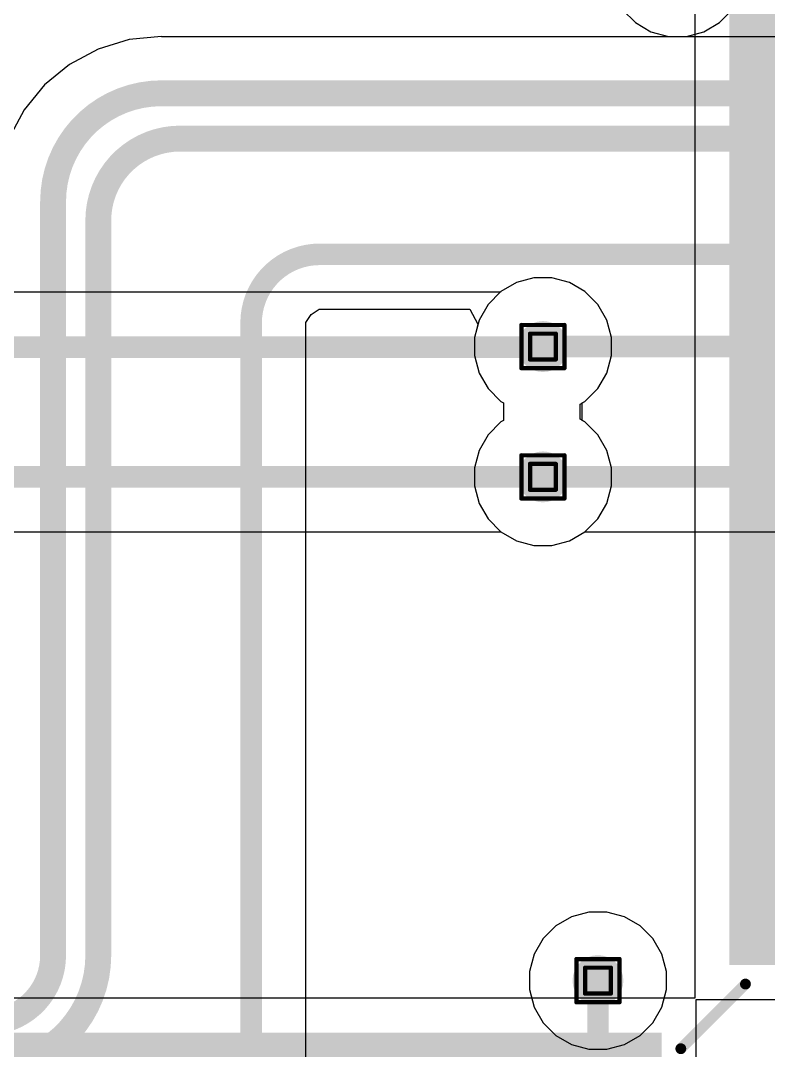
# Model space of a CAD drawing. Header units: inches. Extents: x -5 to 230, y -4 to 159.
# Drawn here: x 29.21 to 38.03, y 28.49 to 40.62 of the extents above; entities that cross this region are included whole.
import ezdxf

# ---------------------------------------------------------------- set-up
doc = ezdxf.new("R2010")
doc.units = ezdxf.units.IN
for name, color, linetype in [('Bottom Layer', 5, 'Continuous'), ('Drill Drawing', 1, 'Continuous'), ('Layer 1', 16, 'Continuous'), ('Layer 2', 76, 'Continuous'), ('Top Layer', 1, 'Continuous'), ('Top Overlay', 2, 'Continuous'), ('Top Paste', 8, 'Continuous'), ('Top Solder', 216, 'Continuous'), ('Via Holes', 16, 'Continuous')]:
    doc.layers.add(name, color=color, linetype=linetype)

# ---------------------------------------------------------------- blocks, each defined once
blk = doc.blocks.new('LQFP_100_71')
at = {"layer": 'Top Layer'}
for points in [[(7.15, 5.15), (8.35, 5.15), (8.35, 4.85), (7.15, 4.85)], [(7.15, 4.65), (8.35, 4.65), (8.35, 4.35), (7.15, 4.35)], [(7.15, 4.15), (8.35, 4.15), (8.35, 3.85), (7.15, 3.85)], [(7.15, 3.65), (8.35, 3.65), (8.35, 3.35), (7.15, 3.35)], [(7.15, 3.15), (8.35, 3.15), (8.35, 2.85), (7.15, 2.85)], [(7.15, 2.65), (8.35, 2.65), (8.35, 2.35), (7.15, 2.35)], [(7.15, 2.15), (8.35, 2.15), (8.35, 1.85), (7.15, 1.85)], [(7.15, 1.65), (8.35, 1.65), (8.35, 1.35), (7.15, 1.35)], [(7.15, 1.15), (8.35, 1.15), (8.35, 0.85), (7.15, 0.85)], [(7.15, 0.65), (8.35, 0.65), (8.35, 0.35), (7.15, 0.35)], [(7.15, 0.15), (8.35, 0.15), (8.35, -0.15), (7.15, -0.15)], [(7.15, -0.35), (8.35, -0.35), (8.35, -0.65), (7.15, -0.65)], [(7.15, -0.85), (8.35, -0.85), (8.35, -1.15), (7.15, -1.15)], [(7.15, -1.35), (8.35, -1.35), (8.35, -1.65), (7.15, -1.65)], [(7.15, -1.85), (8.35, -1.85), (8.35, -2.15), (7.15, -2.15)], [(7.15, -2.35), (8.35, -2.35), (8.35, -2.65), (7.15, -2.65)], [(7.15, -2.85), (8.35, -2.85), (8.35, -3.15), (7.15, -3.15)], [(7.15, -3.35), (8.35, -3.35), (8.35, -3.65), (7.15, -3.65)], [(7.15, -3.85), (8.35, -3.85), (8.35, -4.15), (7.15, -4.15)], [(7.15, -4.35), (8.35, -4.35), (8.35, -4.65), (7.15, -4.65)], [(7.15, -4.85), (8.35, -4.85), (8.35, -5.15), (7.15, -5.15)], [(7.15, -5.35), (8.35, -5.35), (8.35, -5.65), (7.15, -5.65)], [(7.15, -5.85), (8.35, -5.85), (8.35, -6.15), (7.15, -6.15)], [(-0.85, -7.15), (-0.85, -8.35), (-1.15, -8.35), (-1.15, -7.15)], [(-0.35, -7.15), (-0.35, -8.35), (-0.65, -8.35), (-0.65, -7.15)], [(0.15, -7.15), (0.15, -8.35), (-0.15, -8.35), (-0.15, -7.15)], [(0.65, -7.15), (0.65, -8.35), (0.35, -8.35), (0.35, -7.15)], [(1.15, -7.15), (1.15, -8.35), (0.85, -8.35), (0.85, -7.15)], [(1.65, -7.15), (1.65, -8.35), (1.35, -8.35), (1.35, -7.15)], [(2.15, -7.15), (2.15, -8.35), (1.85, -8.35), (1.85, -7.15)], [(2.65, -7.15), (2.65, -8.35), (2.35, -8.35), (2.35, -7.15)], [(3.15, -7.15), (3.15, -8.35), (2.85, -8.35), (2.85, -7.15)], [(3.65, -7.15), (3.65, -8.35), (3.35, -8.35), (3.35, -7.15)], [(4.15, -7.15), (4.15, -8.35), (3.85, -8.35), (3.85, -7.15)], [(4.65, -7.15), (4.65, -8.35), (4.35, -8.35), (4.35, -7.15)], [(5.15, -7.15), (5.15, -8.35), (4.85, -8.35), (4.85, -7.15)], [(5.65, -7.15), (5.65, -8.35), (5.35, -8.35), (5.35, -7.15)], [(6.15, -7.15), (6.15, -8.35), (5.85, -8.35), (5.85, -7.15)]]:
    blk.add_hatch(color=1, dxfattribs=at).paths.add_polyline_path(points)
at = {"layer": 'Top Paste'}
for points in [[(7.15, 5.15), (8.35, 5.15), (8.35, 4.85), (7.15, 4.85)], [(7.15, 4.65), (8.35, 4.65), (8.35, 4.35), (7.15, 4.35)], [(7.15, 4.15), (8.35, 4.15), (8.35, 3.85), (7.15, 3.85)], [(7.15, 3.65), (8.35, 3.65), (8.35, 3.35), (7.15, 3.35)], [(7.15, 3.15), (8.35, 3.15), (8.35, 2.85), (7.15, 2.85)], [(7.15, 2.65), (8.35, 2.65), (8.35, 2.35), (7.15, 2.35)], [(7.15, 2.15), (8.35, 2.15), (8.35, 1.85), (7.15, 1.85)], [(7.15, 1.65), (8.35, 1.65), (8.35, 1.35), (7.15, 1.35)], [(7.15, 1.15), (8.35, 1.15), (8.35, 0.85), (7.15, 0.85)], [(7.15, 0.65), (8.35, 0.65), (8.35, 0.35), (7.15, 0.35)], [(7.15, 0.15), (8.35, 0.15), (8.35, -0.15), (7.15, -0.15)], [(7.15, -0.35), (8.35, -0.35), (8.35, -0.65), (7.15, -0.65)], [(7.15, -0.85), (8.35, -0.85), (8.35, -1.15), (7.15, -1.15)], [(7.15, -1.35), (8.35, -1.35), (8.35, -1.65), (7.15, -1.65)], [(7.15, -1.85), (8.35, -1.85), (8.35, -2.15), (7.15, -2.15)], [(7.15, -2.35), (8.35, -2.35), (8.35, -2.65), (7.15, -2.65)], [(7.15, -2.85), (8.35, -2.85), (8.35, -3.15), (7.15, -3.15)], [(7.15, -3.35), (8.35, -3.35), (8.35, -3.65), (7.15, -3.65)], [(7.15, -3.85), (8.35, -3.85), (8.35, -4.15), (7.15, -4.15)], [(7.15, -4.35), (8.35, -4.35), (8.35, -4.65), (7.15, -4.65)], [(7.15, -4.85), (8.35, -4.85), (8.35, -5.15), (7.15, -5.15)], [(7.15, -5.35), (8.35, -5.35), (8.35, -5.65), (7.15, -5.65)], [(7.15, -5.85), (8.35, -5.85), (8.35, -6.15), (7.15, -6.15)], [(-0.85, -7.15), (-0.85, -8.35), (-1.15, -8.35), (-1.15, -7.15)], [(-0.35, -7.15), (-0.35, -8.35), (-0.65, -8.35), (-0.65, -7.15)], [(0.15, -7.15), (0.15, -8.35), (-0.15, -8.35), (-0.15, -7.15)], [(0.65, -7.15), (0.65, -8.35), (0.35, -8.35), (0.35, -7.15)], [(1.15, -7.15), (1.15, -8.35), (0.85, -8.35), (0.85, -7.15)], [(1.65, -7.15), (1.65, -8.35), (1.35, -8.35), (1.35, -7.15)], [(2.15, -7.15), (2.15, -8.35), (1.85, -8.35), (1.85, -7.15)], [(2.65, -7.15), (2.65, -8.35), (2.35, -8.35), (2.35, -7.15)], [(3.15, -7.15), (3.15, -8.35), (2.85, -8.35), (2.85, -7.15)], [(3.65, -7.15), (3.65, -8.35), (3.35, -8.35), (3.35, -7.15)], [(4.15, -7.15), (4.15, -8.35), (3.85, -8.35), (3.85, -7.15)], [(4.65, -7.15), (4.65, -8.35), (4.35, -8.35), (4.35, -7.15)], [(5.15, -7.15), (5.15, -8.35), (4.85, -8.35), (4.85, -7.15)], [(5.65, -7.15), (5.65, -8.35), (5.35, -8.35), (5.35, -7.15)], [(6.15, -7.15), (6.15, -8.35), (5.85, -8.35), (5.85, -7.15)]]:
    blk.add_hatch(color=8, dxfattribs=at).paths.add_polyline_path(points)
at = {"layer": 'Top Solder'}
for points in [[(7.048, 5.252), (8.452, 5.252), (8.452, 4.748), (7.048, 4.748)], [(7.048, 4.752), (8.452, 4.752), (8.452, 4.248), (7.048, 4.248)], [(7.048, 4.252), (8.452, 4.252), (8.452, 3.748), (7.048, 3.748)], [(7.048, 3.752), (8.452, 3.752), (8.452, 3.248), (7.048, 3.248)], [(7.048, 3.252), (8.452, 3.252), (8.452, 2.748), (7.048, 2.748)], [(7.048, 2.752), (8.452, 2.752), (8.452, 2.248), (7.048, 2.248)], [(7.048, 2.252), (8.452, 2.252), (8.452, 1.748), (7.048, 1.748)], [(7.048, 1.752), (8.452, 1.752), (8.452, 1.248), (7.048, 1.248)], [(7.048, 1.252), (8.452, 1.252), (8.452, 0.748), (7.048, 0.748)], [(7.048, 0.752), (8.452, 0.752), (8.452, 0.248), (7.048, 0.248)], [(7.048, 0.252), (8.452, 0.252), (8.452, -0.252), (7.048, -0.252)], [(7.048, -0.248), (8.452, -0.248), (8.452, -0.752), (7.048, -0.752)], [(7.048, -0.748), (8.452, -0.748), (8.452, -1.252), (7.048, -1.252)], [(7.048, -1.248), (8.452, -1.248), (8.452, -1.752), (7.048, -1.752)], [(7.048, -1.748), (8.452, -1.748), (8.452, -2.252), (7.048, -2.252)], [(7.048, -2.248), (8.452, -2.248), (8.452, -2.752), (7.048, -2.752)], [(7.048, -2.748), (8.452, -2.748), (8.452, -3.252), (7.048, -3.252)], [(7.048, -3.248), (8.452, -3.248), (8.452, -3.752), (7.048, -3.752)], [(7.048, -3.748), (8.452, -3.748), (8.452, -4.252), (7.048, -4.252)], [(7.048, -4.248), (8.452, -4.248), (8.452, -4.752), (7.048, -4.752)], [(7.048, -4.748), (8.452, -4.748), (8.452, -5.252), (7.048, -5.252)], [(7.048, -5.248), (8.452, -5.248), (8.452, -5.752), (7.048, -5.752)], [(7.048, -5.748), (8.452, -5.748), (8.452, -6.252), (7.048, -6.252)], [(-1.248, -7.048), (-1.248, -8.452), (-1.752, -8.452), (-1.752, -7.048)], [(-0.748, -7.048), (-0.748, -8.452), (-1.252, -8.452), (-1.252, -7.048)], [(-0.248, -7.048), (-0.248, -8.452), (-0.752, -8.452), (-0.752, -7.048)], [(0.252, -7.048), (0.252, -8.452), (-0.252, -8.452), (-0.252, -7.048)], [(0.752, -7.048), (0.752, -8.452), (0.248, -8.452), (0.248, -7.048)], [(1.252, -7.048), (1.252, -8.452), (0.748, -8.452), (0.748, -7.048)], [(1.752, -7.048), (1.752, -8.452), (1.248, -8.452), (1.248, -7.048)], [(2.252, -7.048), (2.252, -8.452), (1.748, -8.452), (1.748, -7.048)], [(2.752, -7.048), (2.752, -8.452), (2.248, -8.452), (2.248, -7.048)], [(3.252, -7.048), (3.252, -8.452), (2.748, -8.452), (2.748, -7.048)], [(3.752, -7.048), (3.752, -8.452), (3.248, -8.452), (3.248, -7.048)], [(4.252, -7.048), (4.252, -8.452), (3.748, -8.452), (3.748, -7.048)], [(4.752, -7.048), (4.752, -8.452), (4.248, -8.452), (4.248, -7.048)], [(5.252, -7.048), (5.252, -8.452), (4.748, -8.452), (4.748, -7.048)], [(5.752, -7.048), (5.752, -8.452), (5.248, -8.452), (5.248, -7.048)], [(6.252, -7.048), (6.252, -8.452), (5.748, -8.452), (5.748, -7.048)]]:
    blk.add_hatch(color=216, dxfattribs=at).paths.add_polyline_path(points)
at = {"layer": 'Top Overlay'}
blk.add_lwpolyline([(6.477, -7.239, 0.127, 0.127, 0), (7.239, -6.477, 0.127, 0.127, 0)], format="xyseb", dxfattribs=at)
for points in [[(7.207, -6.477, 0.0635, 0.0635, 1), (7.271, -6.477, 0.0635, 0.0635, 1)], [(6.445, -7.239, 0.0635, 0.0635, 1), (6.509, -7.239, 0.0635, 0.0635, 1)]]:
    blk.add_lwpolyline(points, format="xyseb", close=True, dxfattribs=at)

msp = doc.modelspace()

# ---------------------------------------------------------------- hatches: boundary and pattern name
at = {"layer": 'Bottom Layer'}
h = msp.add_hatch(color=5, dxfattribs=at)
edge = h.paths.add_edge_path()
edge.add_arc((35.367, 36.783), 0.3, 0, 360)
h = msp.add_hatch(color=5, dxfattribs=at)
edge = h.paths.add_edge_path()
edge.add_arc((35.367, 35.247), 0.3, 0, 360)
h = msp.add_hatch(color=5, dxfattribs=at)
edge = h.paths.add_edge_path()
edge.add_arc((36.016, 29.31), 0.3, 0, 360)
at = {"layer": 'Layer 1'}
h = msp.add_hatch(color=16, dxfattribs=at)
edge = h.paths.add_edge_path()
edge.add_arc((35.367, 36.783), 0.3, 0, 360)
h = msp.add_hatch(color=16, dxfattribs=at)
edge = h.paths.add_edge_path()
edge.add_arc((35.367, 35.247), 0.3, 0, 360)
h = msp.add_hatch(color=16, dxfattribs=at)
edge = h.paths.add_edge_path()
edge.add_arc((36.016, 29.31), 0.3, 0, 360)
at = {"layer": 'Layer 2'}
h = msp.add_hatch(color=76, dxfattribs=at)
edge = h.paths.add_edge_path()
edge.add_arc((35.367, 36.783), 0.3, 0, 360)
h = msp.add_hatch(color=76, dxfattribs=at)
edge = h.paths.add_edge_path()
edge.add_arc((35.367, 35.247), 0.3, 0, 360)
h = msp.add_hatch(color=76, dxfattribs=at)
edge = h.paths.add_edge_path()
edge.add_arc((36.016, 29.31), 0.3, 0, 360)
at = {"layer": 'Top Layer'}
h = msp.add_hatch(color=1, dxfattribs=at)
edge = h.paths.add_edge_path()
edge.add_arc((35.367, 36.783), 0.3, 0, 360)
h = msp.add_hatch(color=1, dxfattribs=at)
edge = h.paths.add_edge_path()
edge.add_arc((35.367, 35.247), 0.3, 0, 360)
h = msp.add_hatch(color=1, dxfattribs=at)
edge = h.paths.add_edge_path()
edge.add_arc((36.016, 29.31), 0.3, 0, 360)
at = {"layer": 'Via Holes'}
h = msp.add_hatch(color=7, dxfattribs=at)
edge = h.paths.add_edge_path()
edge.add_arc((35.367, 36.783), 0.15, 0, 360)
h = msp.add_hatch(color=7, dxfattribs=at)
edge = h.paths.add_edge_path()
edge.add_arc((35.367, 35.247), 0.15, 0, 360)
h = msp.add_hatch(color=7, dxfattribs=at)
edge = h.paths.add_edge_path()
edge.add_arc((36.016, 29.31), 0.15, 0, 360)

# ---------------------------------------------------------------- linework, layer by layer
at = {"layer": 'Bottom Layer'}
for p, q in [((30.868, 40.437), (30.488, 40.4)), ((30.868, 40.434), (30.868, 40.437)), ((41.17, 40.434), (30.868, 40.434)), ((30.488, 40.4), (30.123, 40.289)), ((30.123, 40.289), (29.786, 40.109)), ((29.786, 40.109), (29.491, 39.867)), ((29.491, 39.867), (29.249, 39.572)), ((29.249, 39.572), (29.069, 39.236)), ((32.572, 37.066), (32.636, 37.16)), ((32.636, 37.16), (32.73, 37.224)), ((32.73, 37.224), (32.734, 37.223)), ((32.734, 37.223), (34.505, 37.223)), ((34.505, 37.223), (34.601, 37.045)), ((32.573, 37.062), (32.572, 37.066)), ((32.573, 27.905), (32.573, 37.062)), ((34.601, 37.045), (34.559, 36.889)), ((34.559, 36.889), (34.559, 36.677)), ((34.559, 36.677), (34.614, 36.471)), ((34.614, 36.471), (34.72, 36.287)), ((34.72, 36.287), (34.871, 36.136)), ((34.871, 36.136), (34.903, 36.118)), ((34.903, 36.118), (34.903, 35.912)), ((34.871, 35.894), (34.72, 35.743)), ((34.903, 35.912), (34.871, 35.894)), ((34.72, 35.743), (34.614, 35.559)), ((34.614, 35.559), (34.559, 35.354)), ((34.559, 35.354), (34.559, 35.141)), ((34.559, 35.141), (34.614, 34.935)), ((34.614, 34.935), (34.72, 34.751)), ((34.72, 34.751), (34.871, 34.601)), ((34.871, 34.601), (35.055, 34.494)), ((35.679, 34.494), (35.862, 34.6)), ((35.862, 34.6), (53.002, 34.6)), ((35.055, 34.494), (35.261, 34.439)), ((35.473, 34.439), (35.679, 34.494)), ((35.261, 34.439), (35.473, 34.439))]:
    msp.add_line(p, q, dxfattribs=at)
for points in [[(29.591, 38.491, 0.305, 0.305, -0.414214), (30.868, 39.768, 0.305, 0.305, 0)], [(30.868, 39.768, 0.305, 0.305, 0), (43.35, 39.768, 0.305, 0.305, 0)], [(30.124, 38.27, 0.305, 0.305, -0.414214), (31.089, 39.234, 0.305, 0.305, 0)], [(31.089, 39.234, 0.305, 0.305, 0), (43.35, 39.234, 0.305, 0.305, 0)], [(29.591, 29.607, 0.305, 0.305, 0), (29.591, 38.491, 0.305, 0.305, 0)], [(30.124, 29.607, 0.305, 0.305, 0), (30.124, 38.27, 0.305, 0.305, 0)], [(31.926, 37.062, 0.254, 0.254, -0.414214), (32.734, 37.87, 0.254, 0.254, 0)], [(32.734, 37.87, 0.254, 0.254, 0), (43.51, 37.87, 0.254, 0.254, 0)], [(31.926, 27.905, 0.254, 0.254, 0), (31.926, 37.062, 0.254, 0.254, 0)], [(35.367, 36.783, 0.254, 0.254, 0), (43.51, 36.783, 0.254, 0.254, 0)], [(35.367, 35.247, 0.254, 0.254, 0), (53.002, 35.247, 0.254, 0.254, 0)], [(30.124, 29.607, 0.305, 0.305, -0.414214), (28.805, 28.288, 0.305, 0.305, 0)], [(29.591, 29.607, 0.305, 0.305, -0.414214), (28.805, 28.821, 0.305, 0.305, 0)]]:
    msp.add_lwpolyline(points, format="xyseb", dxfattribs=at)
for points in [[(30.792, 39.768, 0.152, 0.152, 1), (30.944, 39.768, 0.152, 0.152, 1)], [(30.792, 39.768, 0.152, 0.152, 1), (30.944, 39.768, 0.152, 0.152, 1)], [(31.013, 39.234, 0.152, 0.152, 1), (31.165, 39.234, 0.152, 0.152, 1)], [(31.013, 39.234, 0.152, 0.152, 1), (31.165, 39.234, 0.152, 0.152, 1)], [(29.515, 38.491, 0.152, 0.152, 1), (29.667, 38.491, 0.152, 0.152, 1)], [(29.515, 38.491, 0.152, 0.152, 1), (29.667, 38.491, 0.152, 0.152, 1)], [(30.048, 38.27, 0.152, 0.152, 1), (30.201, 38.27, 0.152, 0.152, 1)], [(30.048, 38.27, 0.152, 0.152, 1), (30.201, 38.27, 0.152, 0.152, 1)], [(32.671, 37.87, 0.127, 0.127, 1), (32.798, 37.87, 0.127, 0.127, 1)], [(32.671, 37.87, 0.127, 0.127, 1), (32.798, 37.87, 0.127, 0.127, 1)], [(31.862, 37.062, 0.127, 0.127, 1), (31.989, 37.062, 0.127, 0.127, 1)], [(31.862, 37.062, 0.127, 0.127, 1), (31.989, 37.062, 0.127, 0.127, 1)], [(35.303, 36.783, 0.127, 0.127, 1), (35.43, 36.783, 0.127, 0.127, 1)], [(35.303, 35.247, 0.127, 0.127, 1), (35.43, 35.247, 0.127, 0.127, 1)], [(29.515, 29.607, 0.152, 0.152, 1), (29.667, 29.607, 0.152, 0.152, 1)], [(29.515, 29.607, 0.152, 0.152, 1), (29.667, 29.607, 0.152, 0.152, 1)], [(30.048, 29.607, 0.152, 0.152, 1), (30.201, 29.607, 0.152, 0.152, 1)], [(30.048, 29.607, 0.152, 0.152, 1), (30.201, 29.607, 0.152, 0.152, 1)]]:
    msp.add_lwpolyline(points, format="xyseb", close=True, dxfattribs=at)
at = {"layer": 'Drill Drawing'}
for points in [[(35.113, 37.037, 0.0508, 0.0508, 0), (35.621, 37.037, 0.0508, 0.0508, 0)], [(35.113, 36.529, 0.0508, 0.0508, 0), (35.113, 37.037, 0.0508, 0.0508, 0)], [(35.621, 36.529, 0.0508, 0.0508, 0), (35.621, 37.037, 0.0508, 0.0508, 0)], [(35.215, 36.935, 0.0508, 0.0508, 0), (35.519, 36.935, 0.0508, 0.0508, 0)], [(35.215, 36.631, 0.0508, 0.0508, 0), (35.215, 36.935, 0.0508, 0.0508, 0)], [(35.519, 36.631, 0.0508, 0.0508, 0), (35.519, 36.935, 0.0508, 0.0508, 0)], [(35.215, 36.631, 0.0508, 0.0508, 0), (35.519, 36.631, 0.0508, 0.0508, 0)], [(35.113, 36.529, 0.0508, 0.0508, 0), (35.621, 36.529, 0.0508, 0.0508, 0)], [(35.113, 35.501, 0.0508, 0.0508, 0), (35.621, 35.501, 0.0508, 0.0508, 0)], [(35.113, 34.993, 0.0508, 0.0508, 0), (35.113, 35.501, 0.0508, 0.0508, 0)], [(35.621, 34.993, 0.0508, 0.0508, 0), (35.621, 35.501, 0.0508, 0.0508, 0)], [(35.215, 35.4, 0.0508, 0.0508, 0), (35.519, 35.4, 0.0508, 0.0508, 0)], [(35.215, 35.095, 0.0508, 0.0508, 0), (35.215, 35.4, 0.0508, 0.0508, 0)], [(35.519, 35.095, 0.0508, 0.0508, 0), (35.519, 35.4, 0.0508, 0.0508, 0)], [(35.215, 35.095, 0.0508, 0.0508, 0), (35.519, 35.095, 0.0508, 0.0508, 0)], [(35.113, 34.993, 0.0508, 0.0508, 0), (35.621, 34.993, 0.0508, 0.0508, 0)], [(35.762, 29.564, 0.0508, 0.0508, 0), (36.27, 29.564, 0.0508, 0.0508, 0)], [(35.762, 29.056, 0.0508, 0.0508, 0), (35.762, 29.564, 0.0508, 0.0508, 0)], [(36.27, 29.056, 0.0508, 0.0508, 0), (36.27, 29.564, 0.0508, 0.0508, 0)], [(35.864, 29.463, 0.0508, 0.0508, 0), (36.168, 29.463, 0.0508, 0.0508, 0)], [(35.864, 29.158, 0.0508, 0.0508, 0), (35.864, 29.463, 0.0508, 0.0508, 0)], [(36.168, 29.158, 0.0508, 0.0508, 0), (36.168, 29.463, 0.0508, 0.0508, 0)], [(35.864, 29.158, 0.0508, 0.0508, 0), (36.168, 29.158, 0.0508, 0.0508, 0)], [(35.762, 29.056, 0.0508, 0.0508, 0), (36.27, 29.056, 0.0508, 0.0508, 0)]]:
    msp.add_lwpolyline(points, format="xyseb", dxfattribs=at)
for points in [[(35.1, 37.037, 0.0254, 0.0254, 1), (35.126, 37.037, 0.0254, 0.0254, 1)], [(35.1, 37.037, 0.0254, 0.0254, 1), (35.126, 37.037, 0.0254, 0.0254, 1)], [(35.608, 37.037, 0.0254, 0.0254, 1), (35.634, 37.037, 0.0254, 0.0254, 1)], [(35.608, 37.037, 0.0254, 0.0254, 1), (35.634, 37.037, 0.0254, 0.0254, 1)], [(35.202, 36.935, 0.0254, 0.0254, 1), (35.227, 36.935, 0.0254, 0.0254, 1)], [(35.202, 36.935, 0.0254, 0.0254, 1), (35.227, 36.935, 0.0254, 0.0254, 1)], [(35.507, 36.935, 0.0254, 0.0254, 1), (35.532, 36.935, 0.0254, 0.0254, 1)], [(35.507, 36.935, 0.0254, 0.0254, 1), (35.532, 36.935, 0.0254, 0.0254, 1)], [(35.202, 36.631, 0.0254, 0.0254, 1), (35.227, 36.631, 0.0254, 0.0254, 1)], [(35.202, 36.631, 0.0254, 0.0254, 1), (35.227, 36.631, 0.0254, 0.0254, 1)], [(35.507, 36.631, 0.0254, 0.0254, 1), (35.532, 36.631, 0.0254, 0.0254, 1)], [(35.507, 36.631, 0.0254, 0.0254, 1), (35.532, 36.631, 0.0254, 0.0254, 1)], [(35.1, 36.529, 0.0254, 0.0254, 1), (35.126, 36.529, 0.0254, 0.0254, 1)], [(35.1, 36.529, 0.0254, 0.0254, 1), (35.126, 36.529, 0.0254, 0.0254, 1)], [(35.608, 36.529, 0.0254, 0.0254, 1), (35.634, 36.529, 0.0254, 0.0254, 1)], [(35.608, 36.529, 0.0254, 0.0254, 1), (35.634, 36.529, 0.0254, 0.0254, 1)], [(35.1, 35.501, 0.0254, 0.0254, 1), (35.126, 35.501, 0.0254, 0.0254, 1)], [(35.1, 35.501, 0.0254, 0.0254, 1), (35.126, 35.501, 0.0254, 0.0254, 1)], [(35.608, 35.501, 0.0254, 0.0254, 1), (35.634, 35.501, 0.0254, 0.0254, 1)], [(35.608, 35.501, 0.0254, 0.0254, 1), (35.634, 35.501, 0.0254, 0.0254, 1)], [(35.202, 35.4, 0.0254, 0.0254, 1), (35.227, 35.4, 0.0254, 0.0254, 1)], [(35.202, 35.4, 0.0254, 0.0254, 1), (35.227, 35.4, 0.0254, 0.0254, 1)], [(35.507, 35.4, 0.0254, 0.0254, 1), (35.532, 35.4, 0.0254, 0.0254, 1)], [(35.507, 35.4, 0.0254, 0.0254, 1), (35.532, 35.4, 0.0254, 0.0254, 1)], [(35.202, 35.095, 0.0254, 0.0254, 1), (35.227, 35.095, 0.0254, 0.0254, 1)], [(35.202, 35.095, 0.0254, 0.0254, 1), (35.227, 35.095, 0.0254, 0.0254, 1)], [(35.507, 35.095, 0.0254, 0.0254, 1), (35.532, 35.095, 0.0254, 0.0254, 1)], [(35.507, 35.095, 0.0254, 0.0254, 1), (35.532, 35.095, 0.0254, 0.0254, 1)], [(35.1, 34.993, 0.0254, 0.0254, 1), (35.126, 34.993, 0.0254, 0.0254, 1)], [(35.1, 34.993, 0.0254, 0.0254, 1), (35.126, 34.993, 0.0254, 0.0254, 1)], [(35.608, 34.993, 0.0254, 0.0254, 1), (35.634, 34.993, 0.0254, 0.0254, 1)], [(35.608, 34.993, 0.0254, 0.0254, 1), (35.634, 34.993, 0.0254, 0.0254, 1)], [(35.749, 29.564, 0.0254, 0.0254, 1), (35.775, 29.564, 0.0254, 0.0254, 1)], [(35.749, 29.564, 0.0254, 0.0254, 1), (35.775, 29.564, 0.0254, 0.0254, 1)], [(36.257, 29.564, 0.0254, 0.0254, 1), (36.283, 29.564, 0.0254, 0.0254, 1)], [(36.257, 29.564, 0.0254, 0.0254, 1), (36.283, 29.564, 0.0254, 0.0254, 1)], [(35.851, 29.463, 0.0254, 0.0254, 1), (35.876, 29.463, 0.0254, 0.0254, 1)], [(35.851, 29.463, 0.0254, 0.0254, 1), (35.876, 29.463, 0.0254, 0.0254, 1)], [(36.156, 29.463, 0.0254, 0.0254, 1), (36.181, 29.463, 0.0254, 0.0254, 1)], [(36.156, 29.463, 0.0254, 0.0254, 1), (36.181, 29.463, 0.0254, 0.0254, 1)], [(35.851, 29.158, 0.0254, 0.0254, 1), (35.876, 29.158, 0.0254, 0.0254, 1)], [(35.851, 29.158, 0.0254, 0.0254, 1), (35.876, 29.158, 0.0254, 0.0254, 1)], [(36.156, 29.158, 0.0254, 0.0254, 1), (36.181, 29.158, 0.0254, 0.0254, 1)], [(36.156, 29.158, 0.0254, 0.0254, 1), (36.181, 29.158, 0.0254, 0.0254, 1)], [(35.749, 29.056, 0.0254, 0.0254, 1), (35.775, 29.056, 0.0254, 0.0254, 1)], [(35.749, 29.056, 0.0254, 0.0254, 1), (35.775, 29.056, 0.0254, 0.0254, 1)], [(36.257, 29.056, 0.0254, 0.0254, 1), (36.283, 29.056, 0.0254, 0.0254, 1)], [(36.257, 29.056, 0.0254, 0.0254, 1), (36.283, 29.056, 0.0254, 0.0254, 1)]]:
    msp.add_lwpolyline(points, format="xyseb", close=True, dxfattribs=at)
at = {"layer": 'Layer 1'}
for p, q in [((35.055, 37.536), (34.871, 37.43)), ((35.261, 37.591), (35.055, 37.536)), ((35.473, 37.591), (35.261, 37.591)), ((35.679, 37.536), (35.473, 37.591)), ((35.863, 37.43), (35.679, 37.536)), ((34.871, 37.43), (34.72, 37.279)), ((36.014, 37.279), (35.863, 37.43)), ((34.72, 37.279), (34.614, 37.095)), ((36.12, 37.095), (36.014, 37.279)), ((34.614, 37.095), (34.559, 36.889)), ((36.175, 36.889), (36.12, 37.095)), ((34.559, 36.889), (34.559, 36.677)), ((36.175, 36.677), (36.175, 36.889)), ((34.559, 36.677), (34.614, 36.471)), ((36.12, 36.471), (36.175, 36.677)), ((34.614, 36.471), (34.72, 36.287)), ((36.014, 36.287), (36.12, 36.471)), ((34.72, 36.287), (34.871, 36.136)), ((35.863, 36.136), (36.014, 36.287)), ((34.871, 36.136), (34.903, 36.118)), ((34.903, 36.118), (34.903, 35.912)), ((35.831, 36.118), (35.863, 36.136)), ((35.831, 35.912), (35.831, 36.118)), ((34.871, 35.894), (34.72, 35.743)), ((34.903, 35.912), (34.871, 35.894)), ((35.863, 35.894), (35.831, 35.912)), ((36.014, 35.743), (35.863, 35.894)), ((34.72, 35.743), (34.614, 35.559)), ((36.12, 35.559), (36.014, 35.743)), ((34.614, 35.559), (34.559, 35.354)), ((36.175, 35.354), (36.12, 35.559)), ((34.559, 35.354), (34.559, 35.141)), ((36.175, 35.141), (36.175, 35.354)), ((34.559, 35.141), (34.614, 34.935)), ((36.12, 34.935), (36.175, 35.141)), ((34.614, 34.935), (34.72, 34.751)), ((36.014, 34.751), (36.12, 34.935)), ((34.72, 34.751), (34.871, 34.601)), ((35.863, 34.601), (36.014, 34.751)), ((34.871, 34.601), (35.055, 34.494)), ((35.679, 34.494), (35.863, 34.601)), ((35.055, 34.494), (35.261, 34.439)), ((35.473, 34.439), (35.679, 34.494)), ((35.261, 34.439), (35.473, 34.439))]:
    msp.add_line(p, q, dxfattribs=at)
at = {"layer": 'Layer 2'}
for p, q in [((36.306, 40.751), (36.457, 40.601)), ((37.449, 40.601), (37.6, 40.751)), ((36.457, 40.601), (36.641, 40.494)), ((37.265, 40.494), (37.449, 40.601)), ((36.641, 40.494), (36.847, 40.439)), ((36.847, 40.439), (37.059, 40.439)), ((37.059, 40.439), (37.265, 40.494)), ((35.055, 37.536), (34.871, 37.43)), ((35.261, 37.591), (35.055, 37.536)), ((35.473, 37.591), (35.261, 37.591)), ((35.679, 37.536), (35.473, 37.591)), ((35.863, 37.43), (35.679, 37.536)), ((34.871, 37.43), (34.72, 37.279)), ((36.014, 37.279), (35.863, 37.43)), ((34.72, 37.279), (34.614, 37.095)), ((36.12, 37.095), (36.014, 37.279)), ((34.614, 37.095), (34.559, 36.889)), ((36.175, 36.889), (36.12, 37.095)), ((34.559, 36.889), (34.559, 36.677)), ((36.175, 36.677), (36.175, 36.889)), ((34.559, 36.677), (34.614, 36.471)), ((36.12, 36.471), (36.175, 36.677)), ((34.614, 36.471), (34.72, 36.287)), ((36.014, 36.287), (36.12, 36.471)), ((34.72, 36.287), (34.871, 36.136)), ((35.863, 36.136), (36.014, 36.287)), ((34.871, 36.136), (34.903, 36.118)), ((34.903, 36.118), (34.903, 35.912)), ((35.831, 36.118), (35.863, 36.136)), ((35.831, 35.912), (35.831, 36.118)), ((34.871, 35.894), (34.72, 35.743)), ((34.903, 35.912), (34.871, 35.894)), ((35.863, 35.894), (35.831, 35.912)), ((36.014, 35.743), (35.863, 35.894)), ((34.72, 35.743), (34.614, 35.559)), ((36.12, 35.559), (36.014, 35.743)), ((34.614, 35.559), (34.559, 35.354)), ((36.175, 35.354), (36.12, 35.559)), ((34.559, 35.354), (34.559, 35.141)), ((36.175, 35.141), (36.175, 35.354)), ((34.559, 35.141), (34.614, 34.935)), ((36.12, 34.935), (36.175, 35.141)), ((34.614, 34.935), (34.72, 34.751)), ((36.014, 34.751), (36.12, 34.935)), ((34.72, 34.751), (34.871, 34.601)), ((35.863, 34.601), (36.014, 34.751)), ((34.871, 34.601), (35.055, 34.494)), ((35.679, 34.494), (35.863, 34.601)), ((35.055, 34.494), (35.261, 34.439)), ((35.473, 34.439), (35.679, 34.494)), ((35.261, 34.439), (35.473, 34.439)), ((35.91, 30.118), (35.704, 30.063)), ((36.122, 30.118), (35.91, 30.118)), ((36.328, 30.063), (36.122, 30.118)), ((35.704, 30.063), (35.52, 29.957)), ((36.512, 29.957), (36.328, 30.063)), ((35.52, 29.957), (35.37, 29.806)), ((36.663, 29.806), (36.512, 29.957)), ((35.37, 29.806), (35.263, 29.622)), ((36.769, 29.622), (36.663, 29.806)), ((35.263, 29.622), (35.208, 29.417)), ((36.824, 29.417), (36.769, 29.622)), ((35.208, 29.417), (35.208, 29.204)), ((36.824, 29.204), (36.824, 29.417)), ((35.208, 29.204), (35.263, 28.998)), ((36.769, 28.998), (36.824, 29.204)), ((35.263, 28.998), (35.37, 28.814)), ((36.663, 28.814), (36.769, 28.998)), ((35.37, 28.814), (35.52, 28.664)), ((36.512, 28.664), (36.663, 28.814)), ((35.52, 28.664), (35.704, 28.557)), ((36.328, 28.557), (36.512, 28.664)), ((35.704, 28.557), (35.91, 28.502)), ((36.122, 28.502), (36.328, 28.557)), ((35.91, 28.502), (36.122, 28.502))]:
    msp.add_line(p, q, dxfattribs=at)
at = {"layer": 'Top Layer'}
for p, q in [((37.158, 41.198), (37.158, 40.089)), ((37.158, 40.089), (37.158, 39.089)), ((37.158, 39.089), (37.158, 38.089)), ((37.158, 38.089), (37.158, 37.089)), ((35.055, 37.536), (34.871, 37.43)), ((35.261, 37.591), (35.055, 37.536)), ((35.473, 37.591), (35.261, 37.591)), ((35.679, 37.536), (35.473, 37.591)), ((35.863, 37.43), (35.679, 37.536)), ((34.866, 37.425), (25.648, 37.425)), ((34.871, 37.43), (34.866, 37.425)), ((36.014, 37.279), (35.863, 37.43)), ((36.12, 37.095), (36.014, 37.279)), ((36.175, 36.889), (36.12, 37.095)), ((37.158, 37.089), (37.158, 36.089)), ((36.175, 36.677), (36.175, 36.889)), ((36.12, 36.471), (36.175, 36.677)), ((36.014, 36.287), (36.12, 36.471)), ((35.863, 36.136), (36.014, 36.287)), ((35.805, 36.103), (35.863, 36.136)), ((35.805, 35.927), (35.805, 36.103)), ((37.158, 36.089), (37.158, 35.089)), ((35.863, 35.894), (35.805, 35.927)), ((36.014, 35.743), (35.863, 35.894)), ((36.12, 35.559), (36.014, 35.743)), ((36.175, 35.354), (36.12, 35.559)), ((36.175, 35.141), (36.175, 35.354)), ((36.12, 34.935), (36.175, 35.141)), ((37.158, 35.089), (37.158, 34.089)), ((36.014, 34.751), (36.12, 34.935)), ((35.863, 34.601), (36.014, 34.751)), ((25.658, 34.6), (34.872, 34.6)), ((34.872, 34.6), (35.055, 34.494)), ((35.679, 34.494), (35.863, 34.601)), ((35.055, 34.494), (35.261, 34.439)), ((35.473, 34.439), (35.679, 34.494)), ((35.261, 34.439), (35.473, 34.439)), ((37.158, 34.089), (37.158, 33.089)), ((37.158, 33.089), (37.158, 32.089)), ((37.158, 32.089), (37.158, 31.089)), ((37.158, 31.089), (37.158, 30.089)), ((37.158, 30.089), (37.158, 29.235)), ((37.158, 29.235), (37.158, 29.105)), ((37.028, 29.105), (24.358, 29.105)), ((37.158, 29.105), (37.028, 29.105)), ((37.174, 28.959), (37.174, 29.089)), ((37.174, 29.089), (37.304, 29.089)), ((37.304, 29.089), (39.374, 29.089)), ((37.174, 27.12), (37.174, 28.959))]:
    msp.add_line(p, q, dxfattribs=at)
for points in [[(25.169, 36.777, 0.254, 0.254, 0), (35.361, 36.777, 0.254, 0.254, 0)], [(35.361, 36.777, 0.254, 0.254, 0), (35.367, 36.783, 0.254, 0.254, 0)], [(25.163, 35.247, 0.254, 0.254, 0), (35.367, 35.247, 0.254, 0.254, 0)], [(35.367, 35.247, 0.254, 0.254, 0), (35.367, 35.247, 0.254, 0.254, 0)], [(36.016, 27.997, 0.254, 0.254, 0), (36.016, 29.31, 0.254, 0.254, 0)]]:
    msp.add_lwpolyline(points, format="xyseb", dxfattribs=at)
for points in [[(35.298, 36.777, 0.127, 0.127, 1), (35.425, 36.777, 0.127, 0.127, 1)], [(35.298, 36.777, 0.127, 0.127, 1), (35.425, 36.777, 0.127, 0.127, 1)], [(35.303, 36.783, 0.127, 0.127, 1), (35.43, 36.783, 0.127, 0.127, 1)], [(35.303, 35.247, 0.127, 0.127, 1), (35.43, 35.247, 0.127, 0.127, 1)], [(35.303, 35.247, 0.127, 0.127, 1), (35.43, 35.247, 0.127, 0.127, 1)], [(35.303, 35.247, 0.127, 0.127, 1), (35.43, 35.247, 0.127, 0.127, 1)], [(35.953, 29.31, 0.127, 0.127, 1), (36.08, 29.31, 0.127, 0.127, 1)]]:
    msp.add_lwpolyline(points, format="xyseb", close=True, dxfattribs=at)

# ---------------------------------------------------------------- block references
msp.add_blockref('LQFP_100_71', (30.516, 35.747))

doc.saveas('drawing.dxf')
